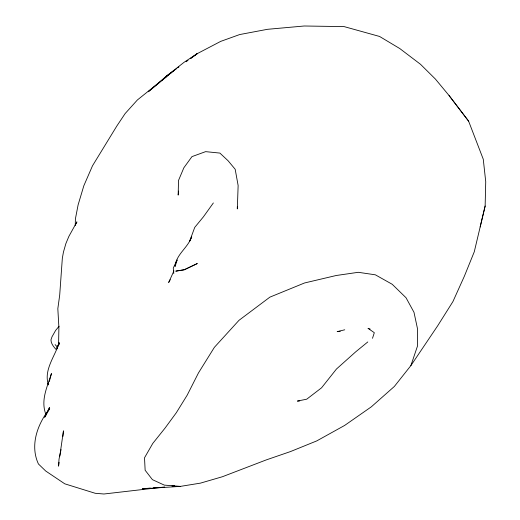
<?xml version="1.0" encoding="UTF-8"?>
<svg xmlns="http://www.w3.org/2000/svg" width="520" height="520" viewBox="0 0 520 520"><rect width="100%" height="100%" fill="white"/><g stroke="black" fill="none" stroke-linecap="round" stroke-linejoin="round"><path stroke-width="0.78" d="M150.332 488.059L142.317 488.839L180.421 486.382L200.453 483.132L222.372 476.743L266.175 459.94L290.557 451.536L316.791 440.888L344.611 425.457L371.319 406.835L394.362 386.445L410.878 365.606L437.736 325.709L452.926 301.581L464.353 276.25L474.279 251.771L485.141 206.011L485.732 181.701L483.269 159.244L468.604 121.141L449.046 95.505L435.403 79.059L420.498 64.291L399.757 48.536L379.574 36.459L344.13 26.605L304.219 26L267.449 29.315L239.661 34.561L220.701 41.379L197.145 53.697L184.015 62.341L165.607 76.804L148.291 91.748L160.108 82.056M59.027 343.791L58.572 345.222L58.897 327.502L57.831 308.672L59.709 294.996L62.329 258.323L63.427 252.155L65.871 243.6L68.9 236.347L76.921 221.864L75.66 224.218M62.94 436.469L63.447 430.853L59.787 456.209M59.046 462.319L58.578 466.135L59.027 459.128L61.055 449.585M178.653 191.074L178.165 195.084L178.522 180.421L183.859 167.778L191.964 156.618L205.634 151.645L219.889 153.082L228.078 160.738L235.177 169.267L238.134 185.542L237.328 208.917L237.322 206.557M480.155 226.967L485.141 206.011M49.316 381.582L51.428 373.555C47.203 387.14 40.268 400.575 46.098 414.941M48.795 409.721L49.432 407.505L44.707 417.163M58.364 345.332L59.033 343.194M58.572 345.222L59.046 343.7M177.131 260.072L175.117 266.396C176.092 254.228 187.987 247.878 191.639 236.717M372.496 338.312L374.322 332.696L368.004 328.341L370.13 329.056M410.878 365.606L417.488 346.073L417.397 328.257L413.991 312.306L406.029 297.745L392.229 284.291L375.343 274.814L358.267 272.305L336.219 275.502L304.519 282.978L269.874 297.147L238.986 320.327L214.37 347.347L198.458 372.944L187.167 395.2L176.319 412.724L165.081 428.051L152.782 443.411L144.515 457.795L145.138 470.236L152.419 479.654L164.3 485.115L180.421 486.382M59.079 342.478L57.025 348.205L59.111 343.109M59.085 343.122C54.906 356.421 43.44 370.24 48.419 384.722M173.94 270.894L168.656 282.51L170.255 279.682M177.014 260.097L173.277 268.073L173.797 273.526M191.75 236.86L189.683 241.098L194.721 227.409L203.431 216.808L213.356 202.95M44.752 417.19L49.699 408.597C37.531 423.988 29.692 445.14 38.428 463.976L45.721 471.029L64.792 483.828L95.231 493.291L103.955 494L164.697 486.967M59.111 326.242L55.647 330.375L52 336.817L50.954 339.872C50.993 343.635 53.605 346.665 55.939 349.369M161.356 81.035L163.839 78.995M165.087 77.974L166.953 76.44M367.796 341.946L355.771 351.774L336.479 369.005L321.575 387.797L306.735 399.185L297.369 401.089L299.702 400.92M171.262 72.787L137.397 99.963L125.125 113.575L116.851 125.977L92.508 165.776L83.844 185.725L78.104 204.9L75.4 218.92L75.251 225.608M173.778 70.74L165.607 76.804L174.616 70.2M190.71 58.409L197.145 53.697L190.645 58.435M175.039 69.81L176.339 68.861M177.639 67.912L178.939 66.963M186.089 61.75L188.039 60.327M344.747 329.797L337.162 331.643L340.281 331.233M172.744 485.927L174.356 485.719L171.951 485.953M153.53 487.747L155.935 487.513M55.114 344.617L56.882 346.522L57.148 348.777M468.604 121.141L449.046 95.505M48.503 384.755L48.002 383.338L48.38 384.826M197.203 263.601L184.269 269.763L175.89 271.122L184.269 269.763L197.203 263.601"/></g></svg>
